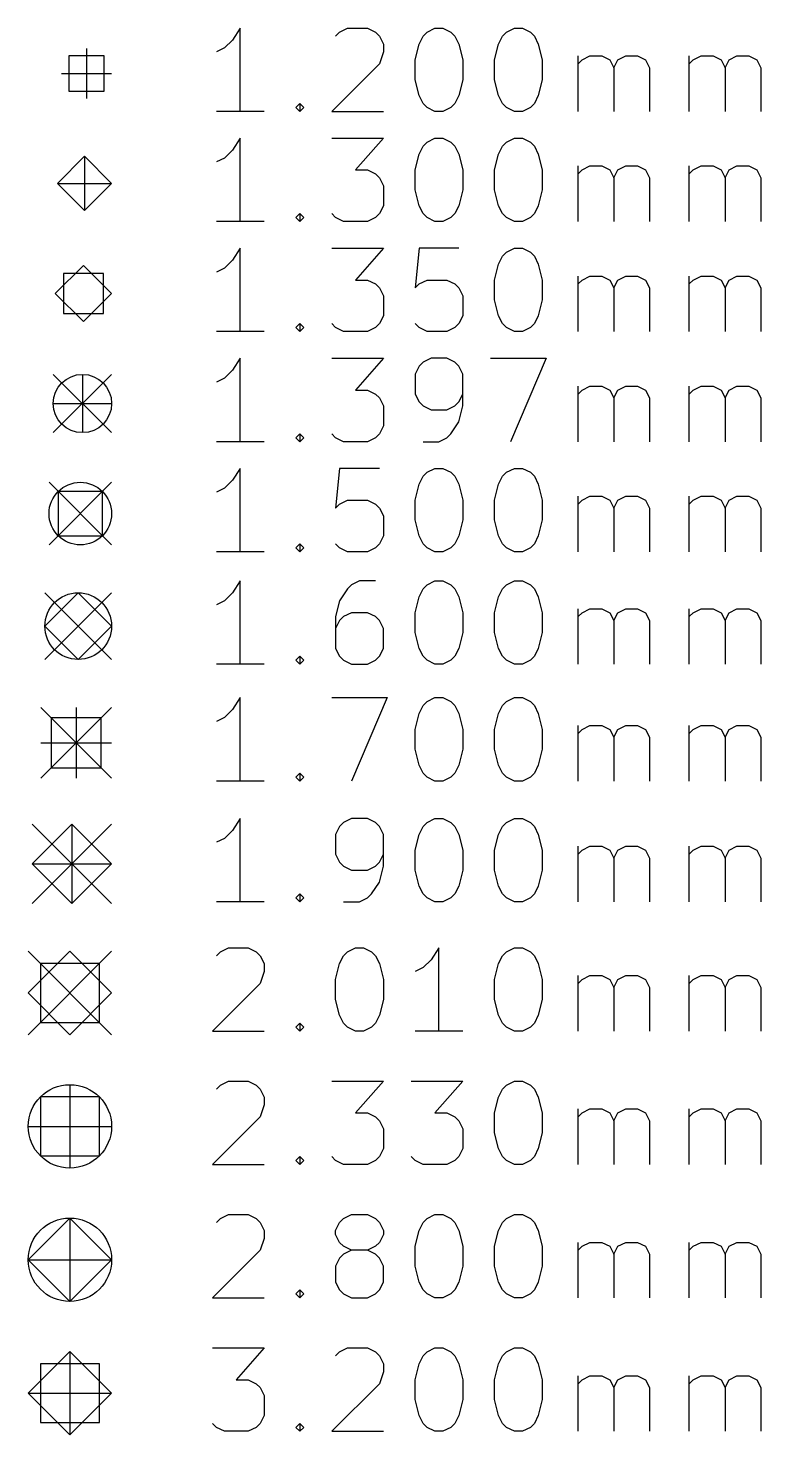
# Model space of a CAD drawing. Extents: x 10 to 419, y -288 to -23.
# Drawn here: x 10.49 to 28.05, y -287.32 to -253.57 of the extents above; entities that cross this region are included whole.
import ezdxf

# ---------------------------------------------------------------- set-up
doc = ezdxf.new("R2010")
doc.units = 0
doc.layers.add('BLACK', color=7, linetype='CONTINUOUS')

msp = doc.modelspace()

# ---------------------------------------------------------------- linework, layer by layer
at = {"layer": 'BLACK', "linetype": 'CONTINUOUS'}
for p, q in [((15.577, -253.575), (15.3865, -253.861)), ((15.577, -255.575), (15.577, -253.575)), ((17.8627, -253.765), (17.9579, -253.67)), ((17.9579, -253.67), (18.1484, -253.575)), ((18.1484, -253.575), (18.6246, -253.575)), ((18.6246, -253.575), (18.8151, -253.67)), ((18.8151, -253.67), (18.9103, -253.765)), ((19.9579, -253.765), (20.0531, -253.67)), ((20.0531, -253.67), (20.2436, -253.575)), ((20.2436, -253.575), (20.4341, -253.575)), ((20.4341, -253.575), (20.6246, -253.67)), ((20.6246, -253.67), (20.7198, -253.765)), ((21.8627, -253.765), (21.9579, -253.67)), ((21.9579, -253.67), (22.1484, -253.575)), ((22.1484, -253.575), (22.3389, -253.575)), ((22.3389, -253.575), (22.5293, -253.67)), ((22.5293, -253.67), (22.6246, -253.765)), ((11.893, -254.06), (11.893, -255.26)), ((15.196, -254.051), (15.0055, -254.146)), ((15.3865, -253.861), (15.196, -254.051)), ((18.9103, -253.765), (19.0055, -253.956)), ((19.0055, -253.956), (19.0055, -254.146)), ((19.7674, -254.337), (19.8627, -253.956)), ((19.8627, -253.956), (19.9579, -253.765)), ((20.7198, -253.765), (20.8151, -253.956)), ((20.8151, -253.956), (20.9103, -254.337)), ((21.6722, -254.337), (21.7674, -253.956)), ((21.7674, -253.956), (21.8627, -253.765)), ((22.6246, -253.765), (22.7198, -253.956)), ((22.7198, -253.956), (22.8151, -254.337)), ((12.3173, -254.236), (11.4687, -254.236)), ((11.4687, -254.236), (11.4687, -255.084)), ((12.3173, -255.084), (12.3173, -254.236)), ((18.9103, -254.432), (17.7674, -255.575)), ((19.0055, -254.146), (18.9103, -254.432)), ((19.7674, -254.813), (19.7674, -254.337)), ((20.9103, -254.337), (20.9103, -254.813)), ((21.6722, -254.813), (21.6722, -254.337)), ((22.8151, -254.337), (22.8151, -254.813)), ((23.6722, -255.575), (23.6722, -254.242)), ((23.6722, -254.432), (23.7674, -254.337)), ((23.7674, -254.337), (23.9579, -254.242)), ((23.9579, -254.242), (24.2436, -254.242)), ((24.2436, -254.242), (24.4341, -254.337)), ((24.4341, -254.337), (24.5293, -254.527)), ((24.5293, -254.527), (24.6246, -254.337)), ((24.6246, -254.337), (24.8151, -254.242)), ((24.8151, -254.242), (25.1008, -254.242)), ((25.1008, -254.242), (25.2912, -254.337)), ((25.2912, -254.337), (25.3865, -254.527)), ((26.3389, -255.575), (26.3389, -254.242)), ((26.3389, -254.432), (26.4341, -254.337)), ((26.4341, -254.337), (26.6246, -254.242)), ((26.6246, -254.242), (26.9103, -254.242)), ((26.9103, -254.242), (27.1008, -254.337)), ((27.1008, -254.337), (27.196, -254.527)), ((27.196, -254.527), (27.2912, -254.337)), ((27.2912, -254.337), (27.4817, -254.242)), ((27.4817, -254.242), (27.7674, -254.242)), ((27.7674, -254.242), (27.9579, -254.337)), ((27.9579, -254.337), (28.0531, -254.527)), ((11.293, -254.66), (12.493, -254.66)), ((24.5293, -254.527), (24.5293, -255.575)), ((25.3865, -254.527), (25.3865, -255.575)), ((27.196, -254.527), (27.196, -255.575)), ((28.0531, -254.527), (28.0531, -255.575)), ((11.4687, -255.084), (12.3173, -255.084)), ((19.8627, -255.194), (19.7674, -254.813)), ((20.9103, -254.813), (20.8151, -255.194)), ((21.7674, -255.194), (21.6722, -254.813)), ((22.8151, -254.813), (22.7198, -255.194)), ((16.9103, -255.48), (17.0055, -255.384)), ((17.0055, -255.384), (17.1008, -255.48)), ((17.0055, -255.384), (17.0055, -255.575)), ((19.9579, -255.384), (19.8627, -255.194)), ((20.0531, -255.48), (19.9579, -255.384)), ((20.7198, -255.384), (20.6246, -255.48)), ((20.8151, -255.194), (20.7198, -255.384)), ((21.8627, -255.384), (21.7674, -255.194)), ((21.9579, -255.48), (21.8627, -255.384)), ((22.6246, -255.384), (22.5293, -255.48)), ((22.7198, -255.194), (22.6246, -255.384)), ((16.1484, -255.575), (15.0055, -255.575)), ((17.0055, -255.575), (16.9103, -255.48)), ((17.1008, -255.48), (17.0055, -255.575)), ((17.7674, -255.575), (19.0055, -255.575)), ((20.2436, -255.575), (20.0531, -255.48)), ((20.4341, -255.575), (20.2436, -255.575)), ((20.6246, -255.48), (20.4341, -255.575)), ((22.1484, -255.575), (21.9579, -255.48)), ((22.3389, -255.575), (22.1484, -255.575)), ((22.5293, -255.48), (22.3389, -255.575)), ((15.577, -256.215), (15.3865, -256.501)), ((15.577, -258.215), (15.577, -256.215)), ((17.7674, -256.215), (19.0055, -256.215)), ((19.0055, -256.215), (18.3389, -256.977)), ((19.8627, -256.596), (19.9579, -256.405)), ((19.9579, -256.405), (20.0531, -256.31)), ((20.0531, -256.31), (20.2436, -256.215)), ((20.2436, -256.215), (20.4341, -256.215)), ((20.4341, -256.215), (20.6246, -256.31)), ((20.6246, -256.31), (20.7198, -256.405)), ((20.7198, -256.405), (20.8151, -256.596)), ((21.7674, -256.596), (21.8627, -256.405)), ((21.8627, -256.405), (21.9579, -256.31)), ((21.9579, -256.31), (22.1484, -256.215)), ((22.1484, -256.215), (22.3389, -256.215)), ((22.3389, -256.215), (22.5293, -256.31)), ((22.5293, -256.31), (22.6246, -256.405)), ((22.6246, -256.405), (22.7198, -256.596)), ((11.843, -256.65), (11.193, -257.3)), ((11.843, -256.65), (11.843, -257.95)), ((12.493, -257.3), (11.843, -256.65)), ((15.196, -256.691), (15.0055, -256.786)), ((15.3865, -256.501), (15.196, -256.691)), ((19.7674, -256.977), (19.8627, -256.596)), ((20.8151, -256.596), (20.9103, -256.977)), ((21.6722, -256.977), (21.7674, -256.596)), ((22.7198, -256.596), (22.8151, -256.977)), ((18.3389, -256.977), (18.6246, -256.977)), ((18.6246, -256.977), (18.8151, -257.072)), ((18.8151, -257.072), (18.9103, -257.167)), ((19.7674, -257.453), (19.7674, -256.977)), ((20.9103, -256.977), (20.9103, -257.453)), ((21.6722, -257.453), (21.6722, -256.977)), ((22.8151, -256.977), (22.8151, -257.453)), ((23.6722, -258.215), (23.6722, -256.882)), ((23.6722, -257.072), (23.7674, -256.977)), ((23.7674, -256.977), (23.9579, -256.882)), ((23.9579, -256.882), (24.2436, -256.882)), ((24.2436, -256.882), (24.4341, -256.977)), ((24.4341, -256.977), (24.5293, -257.167)), ((24.5293, -257.167), (24.6246, -256.977)), ((24.6246, -256.977), (24.8151, -256.882)), ((24.8151, -256.882), (25.1008, -256.882)), ((25.1008, -256.882), (25.2912, -256.977)), ((25.2912, -256.977), (25.3865, -257.167)), ((26.3389, -258.215), (26.3389, -256.882)), ((26.3389, -257.072), (26.4341, -256.977)), ((26.4341, -256.977), (26.6246, -256.882)), ((26.6246, -256.882), (26.9103, -256.882)), ((26.9103, -256.882), (27.1008, -256.977)), ((27.1008, -256.977), (27.196, -257.167)), ((27.196, -257.167), (27.2912, -256.977)), ((27.2912, -256.977), (27.4817, -256.882)), ((27.4817, -256.882), (27.7674, -256.882)), ((27.7674, -256.882), (27.9579, -256.977)), ((27.9579, -256.977), (28.0531, -257.167)), ((11.193, -257.3), (12.493, -257.3)), ((11.193, -257.3), (11.843, -257.95)), ((11.843, -257.95), (12.493, -257.3)), ((18.9103, -257.167), (19.0055, -257.358)), ((19.0055, -257.358), (19.0055, -257.834)), ((19.8627, -257.834), (19.7674, -257.453)), ((20.9103, -257.453), (20.8151, -257.834)), ((21.7674, -257.834), (21.6722, -257.453)), ((22.8151, -257.453), (22.7198, -257.834)), ((24.5293, -257.167), (24.5293, -258.215)), ((25.3865, -257.167), (25.3865, -258.215)), ((27.196, -257.167), (27.196, -258.215)), ((28.0531, -257.167), (28.0531, -258.215)), ((16.9103, -258.12), (17.0055, -258.024)), ((17.0055, -258.215), (16.9103, -258.12)), ((17.0055, -258.024), (17.1008, -258.12)), ((17.0055, -258.024), (17.0055, -258.215)), ((17.1008, -258.12), (17.0055, -258.215)), ((17.8627, -258.12), (17.7674, -258.024)), ((18.0531, -258.215), (17.8627, -258.12)), ((18.8151, -258.12), (18.6246, -258.215)), ((18.9103, -258.024), (18.8151, -258.12)), ((19.0055, -257.834), (18.9103, -258.024)), ((19.9579, -258.024), (19.8627, -257.834)), ((20.0531, -258.12), (19.9579, -258.024)), ((20.2436, -258.215), (20.0531, -258.12)), ((20.6246, -258.12), (20.4341, -258.215)), ((20.7198, -258.024), (20.6246, -258.12)), ((20.8151, -257.834), (20.7198, -258.024)), ((21.8627, -258.024), (21.7674, -257.834)), ((21.9579, -258.12), (21.8627, -258.024)), ((22.1484, -258.215), (21.9579, -258.12)), ((22.5293, -258.12), (22.3389, -258.215)), ((22.6246, -258.024), (22.5293, -258.12)), ((22.7198, -257.834), (22.6246, -258.024)), ((16.1484, -258.215), (15.0055, -258.215)), ((18.6246, -258.215), (18.0531, -258.215)), ((20.4341, -258.215), (20.2436, -258.215)), ((22.3389, -258.215), (22.1484, -258.215)), ((15.3865, -259.141), (15.196, -259.331)), ((15.577, -258.855), (15.3865, -259.141)), ((15.577, -260.855), (15.577, -258.855)), ((17.7674, -258.855), (19.0055, -258.855)), ((19.0055, -258.855), (18.3389, -259.617)), ((19.8627, -258.855), (19.7674, -259.807)), ((20.8151, -258.855), (19.8627, -258.855)), ((21.7674, -259.236), (21.8627, -259.045)), ((21.8627, -259.045), (21.9579, -258.95)), ((21.9579, -258.95), (22.1484, -258.855)), ((22.1484, -258.855), (22.3389, -258.855)), ((22.3389, -258.855), (22.5293, -258.95)), ((22.5293, -258.95), (22.6246, -259.045)), ((22.6246, -259.045), (22.7198, -259.236)), ((11.818, -259.265), (11.143, -259.94)), ((12.2953, -259.463), (11.3407, -259.463)), ((11.3407, -259.463), (11.3407, -260.417)), ((12.493, -259.94), (11.818, -259.265)), ((12.2953, -260.417), (12.2953, -259.463)), ((15.196, -259.331), (15.0055, -259.426)), ((21.6722, -259.617), (21.7674, -259.236)), ((22.7198, -259.236), (22.8151, -259.617)), ((18.3389, -259.617), (18.6246, -259.617)), ((18.6246, -259.617), (18.8151, -259.712)), ((18.8151, -259.712), (18.9103, -259.807)), ((18.9103, -259.807), (19.0055, -259.998)), ((19.7674, -259.807), (19.8627, -259.712)), ((19.8627, -259.712), (20.0531, -259.617)), ((20.0531, -259.617), (20.5293, -259.617)), ((20.5293, -259.617), (20.7198, -259.712)), ((20.7198, -259.712), (20.8151, -259.807)), ((20.8151, -259.807), (20.9103, -259.998)), ((21.6722, -260.093), (21.6722, -259.617)), ((22.8151, -259.617), (22.8151, -260.093)), ((23.6722, -260.855), (23.6722, -259.522)), ((23.6722, -259.712), (23.7674, -259.617)), ((23.7674, -259.617), (23.9579, -259.522)), ((23.9579, -259.522), (24.2436, -259.522)), ((24.2436, -259.522), (24.4341, -259.617)), ((24.4341, -259.617), (24.5293, -259.807)), ((24.5293, -259.807), (24.6246, -259.617)), ((24.5293, -259.807), (24.5293, -260.855)), ((24.6246, -259.617), (24.8151, -259.522)), ((24.8151, -259.522), (25.1008, -259.522)), ((25.1008, -259.522), (25.2912, -259.617)), ((25.2912, -259.617), (25.3865, -259.807)), ((25.3865, -259.807), (25.3865, -260.855)), ((26.3389, -260.855), (26.3389, -259.522)), ((26.3389, -259.712), (26.4341, -259.617)), ((26.4341, -259.617), (26.6246, -259.522)), ((26.6246, -259.522), (26.9103, -259.522)), ((26.9103, -259.522), (27.1008, -259.617)), ((27.1008, -259.617), (27.196, -259.807)), ((27.196, -259.807), (27.2912, -259.617)), ((27.196, -259.807), (27.196, -260.855)), ((27.2912, -259.617), (27.4817, -259.522)), ((27.4817, -259.522), (27.7674, -259.522)), ((27.7674, -259.522), (27.9579, -259.617)), ((27.9579, -259.617), (28.0531, -259.807)), ((28.0531, -259.807), (28.0531, -260.855)), ((11.143, -259.94), (11.818, -260.615)), ((11.818, -260.615), (12.493, -259.94)), ((19.0055, -259.998), (19.0055, -260.474)), ((20.9103, -259.998), (20.9103, -260.474)), ((21.7674, -260.474), (21.6722, -260.093)), ((22.8151, -260.093), (22.7198, -260.474)), ((11.3407, -260.417), (12.2953, -260.417)), ((19.0055, -260.474), (18.9103, -260.664)), ((20.9103, -260.474), (20.8151, -260.664)), ((21.8627, -260.664), (21.7674, -260.474)), ((22.7198, -260.474), (22.6246, -260.664)), ((16.9103, -260.76), (17.0055, -260.664)), ((17.0055, -260.855), (16.9103, -260.76)), ((17.0055, -260.664), (17.1008, -260.76)), ((17.0055, -260.664), (17.0055, -260.855)), ((17.1008, -260.76), (17.0055, -260.855)), ((17.8627, -260.76), (17.7674, -260.664)), ((18.0531, -260.855), (17.8627, -260.76)), ((18.8151, -260.76), (18.6246, -260.855)), ((18.9103, -260.664), (18.8151, -260.76)), ((19.8627, -260.76), (19.7674, -260.664)), ((20.0531, -260.855), (19.8627, -260.76)), ((20.7198, -260.76), (20.5293, -260.855)), ((20.8151, -260.664), (20.7198, -260.76)), ((21.9579, -260.76), (21.8627, -260.664)), ((22.1484, -260.855), (21.9579, -260.76)), ((22.5293, -260.76), (22.3389, -260.855)), ((22.6246, -260.664), (22.5293, -260.76)), ((16.1484, -260.855), (15.0055, -260.855)), ((18.6246, -260.855), (18.0531, -260.855)), ((20.5293, -260.855), (20.0531, -260.855)), ((22.3389, -260.855), (22.1484, -260.855)), ((15.577, -261.495), (15.3865, -261.781)), ((15.577, -263.495), (15.577, -261.495)), ((17.7674, -261.495), (19.0055, -261.495)), ((19.0055, -261.495), (18.3389, -262.257)), ((20.1484, -261.495), (19.9579, -261.59)), ((20.5293, -261.495), (20.1484, -261.495)), ((20.7198, -261.59), (20.5293, -261.495)), ((21.577, -261.495), (22.9103, -261.495)), ((22.9103, -261.495), (22.0531, -263.495)), ((15.3865, -261.781), (15.196, -261.971)), ((19.8627, -261.685), (19.7674, -261.876)), ((19.9579, -261.59), (19.8627, -261.685)), ((20.8151, -261.685), (20.7198, -261.59)), ((20.9103, -261.876), (20.8151, -261.685)), ((11.096, -261.881), (12.493, -263.279)), ((12.493, -261.881), (11.096, -263.279)), ((11.7945, -261.881), (11.7945, -263.279)), ((15.196, -261.971), (15.0055, -262.066)), ((19.7674, -261.876), (19.7674, -262.352)), ((20.9103, -262.638), (20.9103, -261.876)), ((23.6722, -263.495), (23.6722, -262.162)), ((23.7674, -262.257), (23.9579, -262.162)), ((23.9579, -262.162), (24.2436, -262.162)), ((24.2436, -262.162), (24.4341, -262.257)), ((24.6246, -262.257), (24.8151, -262.162)), ((24.8151, -262.162), (25.1008, -262.162)), ((25.1008, -262.162), (25.2912, -262.257)), ((26.3389, -263.495), (26.3389, -262.162)), ((26.4341, -262.257), (26.6246, -262.162)), ((26.6246, -262.162), (26.9103, -262.162)), ((26.9103, -262.162), (27.1008, -262.257)), ((27.2912, -262.257), (27.4817, -262.162)), ((27.4817, -262.162), (27.7674, -262.162)), ((27.7674, -262.162), (27.9579, -262.257)), ((18.3389, -262.257), (18.6246, -262.257)), ((18.6246, -262.257), (18.8151, -262.352)), ((18.8151, -262.352), (18.9103, -262.447)), ((18.9103, -262.447), (19.0055, -262.638)), ((19.7674, -262.352), (19.8627, -262.542)), ((20.8151, -262.542), (20.9103, -262.352)), ((23.6722, -262.352), (23.7674, -262.257)), ((24.4341, -262.257), (24.5293, -262.447)), ((24.5293, -262.447), (24.6246, -262.257)), ((24.5293, -262.447), (24.5293, -263.495)), ((25.2912, -262.257), (25.3865, -262.447)), ((25.3865, -262.447), (25.3865, -263.495)), ((26.3389, -262.352), (26.4341, -262.257)), ((27.1008, -262.257), (27.196, -262.447)), ((27.196, -262.447), (27.2912, -262.257)), ((27.196, -262.447), (27.196, -263.495)), ((27.9579, -262.257), (28.0531, -262.447)), ((28.0531, -262.447), (28.0531, -263.495)), ((11.096, -262.58), (12.493, -262.58)), ((19.0055, -262.638), (19.0055, -263.114)), ((19.8627, -262.542), (19.9579, -262.638)), ((19.9579, -262.638), (20.1484, -262.733)), ((20.1484, -262.733), (20.5293, -262.733)), ((20.5293, -262.733), (20.7198, -262.638)), ((20.7198, -262.638), (20.8151, -262.542)), ((20.8151, -263.019), (20.9103, -262.638)), ((19.0055, -263.114), (18.9103, -263.304)), ((20.6246, -263.304), (20.8151, -263.019)), ((16.1484, -263.495), (15.0055, -263.495)), ((16.9103, -263.4), (17.0055, -263.304)), ((17.0055, -263.495), (16.9103, -263.4)), ((17.0055, -263.304), (17.1008, -263.4)), ((17.0055, -263.304), (17.0055, -263.495)), ((17.1008, -263.4), (17.0055, -263.495)), ((17.8627, -263.4), (17.7674, -263.304)), ((18.0531, -263.495), (17.8627, -263.4)), ((18.6246, -263.495), (18.0531, -263.495)), ((18.8151, -263.4), (18.6246, -263.495)), ((18.9103, -263.304), (18.8151, -263.4)), ((19.9579, -263.495), (20.3389, -263.495)), ((20.3389, -263.495), (20.5293, -263.4)), ((20.5293, -263.4), (20.6246, -263.304)), ((15.577, -264.135), (15.3865, -264.421)), ((15.577, -266.135), (15.577, -264.135)), ((17.9579, -264.135), (17.8627, -265.087)), ((18.9103, -264.135), (17.9579, -264.135)), ((20.0531, -264.23), (20.2436, -264.135)), ((20.2436, -264.135), (20.4341, -264.135)), ((20.4341, -264.135), (20.6246, -264.23)), ((21.9579, -264.23), (22.1484, -264.135)), ((22.1484, -264.135), (22.3389, -264.135)), ((22.3389, -264.135), (22.5293, -264.23)), ((10.993, -264.47), (12.493, -265.97)), ((12.493, -264.47), (10.993, -265.97)), ((15.3865, -264.421), (15.196, -264.611)), ((19.7674, -264.897), (19.8627, -264.516)), ((19.8627, -264.516), (19.9579, -264.325)), ((19.9579, -264.325), (20.0531, -264.23)), ((20.6246, -264.23), (20.7198, -264.325)), ((20.7198, -264.325), (20.8151, -264.516)), ((20.8151, -264.516), (20.9103, -264.897)), ((21.6722, -264.897), (21.7674, -264.516)), ((21.7674, -264.516), (21.8627, -264.325)), ((21.8627, -264.325), (21.9579, -264.23)), ((22.5293, -264.23), (22.6246, -264.325)), ((22.6246, -264.325), (22.7198, -264.516)), ((22.7198, -264.516), (22.8151, -264.897)), ((12.2733, -264.69), (11.2127, -264.69)), ((11.2127, -264.69), (11.2127, -265.75)), ((12.2733, -265.75), (12.2733, -264.69)), ((15.196, -264.611), (15.0055, -264.706)), ((17.9579, -264.992), (18.1484, -264.897)), ((18.1484, -264.897), (18.6246, -264.897)), ((18.6246, -264.897), (18.8151, -264.992)), ((19.7674, -265.373), (19.7674, -264.897)), ((20.9103, -264.897), (20.9103, -265.373)), ((21.6722, -265.373), (21.6722, -264.897)), ((22.8151, -264.897), (22.8151, -265.373)), ((23.6722, -266.135), (23.6722, -264.802)), ((23.6722, -264.992), (23.7674, -264.897)), ((23.7674, -264.897), (23.9579, -264.802)), ((23.9579, -264.802), (24.2436, -264.802)), ((24.2436, -264.802), (24.4341, -264.897)), ((24.4341, -264.897), (24.5293, -265.087)), ((24.5293, -265.087), (24.6246, -264.897)), ((24.6246, -264.897), (24.8151, -264.802)), ((24.8151, -264.802), (25.1008, -264.802)), ((25.1008, -264.802), (25.2912, -264.897)), ((25.2912, -264.897), (25.3865, -265.087)), ((26.3389, -266.135), (26.3389, -264.802)), ((26.3389, -264.992), (26.4341, -264.897)), ((26.4341, -264.897), (26.6246, -264.802)), ((26.6246, -264.802), (26.9103, -264.802)), ((26.9103, -264.802), (27.1008, -264.897)), ((27.1008, -264.897), (27.196, -265.087)), ((27.196, -265.087), (27.2912, -264.897)), ((27.2912, -264.897), (27.4817, -264.802)), ((27.4817, -264.802), (27.7674, -264.802)), ((27.7674, -264.802), (27.9579, -264.897)), ((27.9579, -264.897), (28.0531, -265.087)), ((17.8627, -265.087), (17.9579, -264.992)), ((18.8151, -264.992), (18.9103, -265.087)), ((18.9103, -265.087), (19.0055, -265.278)), ((24.5293, -265.087), (24.5293, -266.135)), ((25.3865, -265.087), (25.3865, -266.135)), ((27.196, -265.087), (27.196, -266.135)), ((28.0531, -265.087), (28.0531, -266.135)), ((19.0055, -265.278), (19.0055, -265.754)), ((19.8627, -265.754), (19.7674, -265.373)), ((20.9103, -265.373), (20.8151, -265.754)), ((21.7674, -265.754), (21.6722, -265.373)), ((22.8151, -265.373), (22.7198, -265.754)), ((11.2127, -265.75), (12.2733, -265.75)), ((19.0055, -265.754), (18.9103, -265.944)), ((19.9579, -265.944), (19.8627, -265.754)), ((20.8151, -265.754), (20.7198, -265.944)), ((21.8627, -265.944), (21.7674, -265.754)), ((22.7198, -265.754), (22.6246, -265.944)), ((16.1484, -266.135), (15.0055, -266.135)), ((16.9103, -266.04), (17.0055, -265.944)), ((17.0055, -266.135), (16.9103, -266.04)), ((17.0055, -265.944), (17.1008, -266.04)), ((17.0055, -265.944), (17.0055, -266.135)), ((17.1008, -266.04), (17.0055, -266.135)), ((17.9579, -266.04), (17.8627, -265.944)), ((18.1484, -266.135), (17.9579, -266.04)), ((18.6246, -266.135), (18.1484, -266.135)), ((18.8151, -266.04), (18.6246, -266.135)), ((18.9103, -265.944), (18.8151, -266.04)), ((20.0531, -266.04), (19.9579, -265.944)), ((20.2436, -266.135), (20.0531, -266.04)), ((20.4341, -266.135), (20.2436, -266.135)), ((20.6246, -266.04), (20.4341, -266.135)), ((20.7198, -265.944), (20.6246, -266.04)), ((21.9579, -266.04), (21.8627, -265.944)), ((22.1484, -266.135), (21.9579, -266.04)), ((22.3389, -266.135), (22.1484, -266.135)), ((22.5293, -266.04), (22.3389, -266.135)), ((22.6246, -265.944), (22.5293, -266.04)), ((15.577, -266.835), (15.3865, -267.121)), ((15.577, -268.835), (15.577, -266.835)), ((18.4341, -266.835), (18.2436, -266.93)), ((18.8151, -266.835), (18.4341, -266.835)), ((20.0531, -266.93), (20.2436, -266.835)), ((20.2436, -266.835), (20.4341, -266.835)), ((20.4341, -266.835), (20.6246, -266.93)), ((21.9579, -266.93), (22.1484, -266.835)), ((22.1484, -266.835), (22.3389, -266.835)), ((22.3389, -266.835), (22.5293, -266.93)), ((10.893, -267.12), (12.493, -268.72)), ((12.493, -267.12), (10.893, -268.72)), ((11.693, -267.12), (10.893, -267.92)), ((12.493, -267.92), (11.693, -267.12)), ((15.3865, -267.121), (15.196, -267.311)), ((18.1484, -267.025), (17.9579, -267.311)), ((18.2436, -266.93), (18.1484, -267.025)), ((19.7674, -267.597), (19.8627, -267.216)), ((19.8627, -267.216), (19.9579, -267.025)), ((19.9579, -267.025), (20.0531, -266.93)), ((20.6246, -266.93), (20.7198, -267.025)), ((20.7198, -267.025), (20.8151, -267.216)), ((20.8151, -267.216), (20.9103, -267.597)), ((21.6722, -267.597), (21.7674, -267.216)), ((21.7674, -267.216), (21.8627, -267.025)), ((21.8627, -267.025), (21.9579, -266.93)), ((22.5293, -266.93), (22.6246, -267.025)), ((22.6246, -267.025), (22.7198, -267.216)), ((22.7198, -267.216), (22.8151, -267.597)), ((15.196, -267.311), (15.0055, -267.406)), ((17.9579, -267.311), (17.8627, -267.692)), ((18.2436, -267.597), (18.0531, -267.692)), ((18.6246, -267.597), (18.2436, -267.597)), ((18.8151, -267.692), (18.6246, -267.597)), ((19.7674, -268.073), (19.7674, -267.597)), ((20.9103, -267.597), (20.9103, -268.073)), ((21.6722, -268.073), (21.6722, -267.597)), ((22.8151, -267.597), (22.8151, -268.073)), ((23.6722, -268.835), (23.6722, -267.502)), ((23.6722, -267.692), (23.7674, -267.597)), ((23.7674, -267.597), (23.9579, -267.502)), ((23.9579, -267.502), (24.2436, -267.502)), ((24.2436, -267.502), (24.4341, -267.597)), ((24.4341, -267.597), (24.5293, -267.787)), ((24.5293, -267.787), (24.6246, -267.597)), ((24.6246, -267.597), (24.8151, -267.502)), ((24.8151, -267.502), (25.1008, -267.502)), ((25.1008, -267.502), (25.2912, -267.597)), ((25.2912, -267.597), (25.3865, -267.787)), ((26.3389, -268.835), (26.3389, -267.502)), ((26.3389, -267.692), (26.4341, -267.597)), ((26.4341, -267.597), (26.6246, -267.502)), ((26.6246, -267.502), (26.9103, -267.502)), ((26.9103, -267.502), (27.1008, -267.597)), ((27.1008, -267.597), (27.196, -267.787)), ((27.196, -267.787), (27.2912, -267.597)), ((27.2912, -267.597), (27.4817, -267.502)), ((27.4817, -267.502), (27.7674, -267.502)), ((27.7674, -267.502), (27.9579, -267.597)), ((27.9579, -267.597), (28.0531, -267.787)), ((10.893, -267.92), (11.693, -268.72)), ((11.693, -268.72), (12.493, -267.92)), ((17.8627, -267.692), (17.8627, -268.454)), ((17.9579, -267.787), (17.8627, -267.978)), ((18.0531, -267.692), (17.9579, -267.787)), ((18.9103, -267.787), (18.8151, -267.692)), ((19.0055, -267.978), (18.9103, -267.787)), ((24.5293, -267.787), (24.5293, -268.835)), ((25.3865, -267.787), (25.3865, -268.835)), ((27.196, -267.787), (27.196, -268.835)), ((28.0531, -267.787), (28.0531, -268.835)), ((19.0055, -268.454), (19.0055, -267.978)), ((19.8627, -268.454), (19.7674, -268.073)), ((20.9103, -268.073), (20.8151, -268.454)), ((21.7674, -268.454), (21.6722, -268.073)), ((22.8151, -268.073), (22.7198, -268.454)), ((17.8627, -268.454), (17.9579, -268.644)), ((18.9103, -268.644), (19.0055, -268.454)), ((19.9579, -268.644), (19.8627, -268.454)), ((20.8151, -268.454), (20.7198, -268.644)), ((21.8627, -268.644), (21.7674, -268.454)), ((22.7198, -268.454), (22.6246, -268.644)), ((16.1484, -268.835), (15.0055, -268.835)), ((16.9103, -268.74), (17.0055, -268.644)), ((17.0055, -268.835), (16.9103, -268.74)), ((17.0055, -268.644), (17.1008, -268.74)), ((17.0055, -268.644), (17.0055, -268.835)), ((17.1008, -268.74), (17.0055, -268.835)), ((17.9579, -268.644), (18.0531, -268.74)), ((18.0531, -268.74), (18.2436, -268.835)), ((18.2436, -268.835), (18.6246, -268.835)), ((18.6246, -268.835), (18.8151, -268.74)), ((18.8151, -268.74), (18.9103, -268.644)), ((20.0531, -268.74), (19.9579, -268.644)), ((20.2436, -268.835), (20.0531, -268.74)), ((20.4341, -268.835), (20.2436, -268.835)), ((20.6246, -268.74), (20.4341, -268.835)), ((20.7198, -268.644), (20.6246, -268.74)), ((21.9579, -268.74), (21.8627, -268.644)), ((22.1484, -268.835), (21.9579, -268.74)), ((22.3389, -268.835), (22.1484, -268.835)), ((22.5293, -268.74), (22.3389, -268.835)), ((22.6246, -268.644), (22.5293, -268.74)), ((10.793, -269.87), (12.493, -271.57)), ((12.493, -269.87), (10.793, -271.57)), ((11.643, -269.87), (11.643, -271.57)), ((15.3865, -269.921), (15.196, -270.111)), ((15.577, -269.635), (15.3865, -269.921)), ((15.577, -271.635), (15.577, -269.635)), ((17.7674, -269.635), (19.1008, -269.635)), ((19.1008, -269.635), (18.2436, -271.635)), ((19.8627, -270.016), (19.9579, -269.825)), ((19.9579, -269.825), (20.0531, -269.73)), ((20.0531, -269.73), (20.2436, -269.635)), ((20.2436, -269.635), (20.4341, -269.635)), ((20.4341, -269.635), (20.6246, -269.73)), ((20.6246, -269.73), (20.7198, -269.825)), ((20.7198, -269.825), (20.8151, -270.016)), ((21.7674, -270.016), (21.8627, -269.825)), ((21.8627, -269.825), (21.9579, -269.73)), ((21.9579, -269.73), (22.1484, -269.635)), ((22.1484, -269.635), (22.3389, -269.635)), ((22.3389, -269.635), (22.5293, -269.73)), ((22.5293, -269.73), (22.6246, -269.825)), ((22.6246, -269.825), (22.7198, -270.016)), ((12.244, -270.119), (11.042, -270.119)), ((11.042, -270.119), (11.042, -271.321)), ((12.244, -271.321), (12.244, -270.119)), ((15.196, -270.111), (15.0055, -270.206)), ((19.7674, -270.397), (19.8627, -270.016)), ((20.8151, -270.016), (20.9103, -270.397)), ((21.6722, -270.397), (21.7674, -270.016)), ((22.7198, -270.016), (22.8151, -270.397)), ((19.7674, -270.873), (19.7674, -270.397)), ((20.9103, -270.397), (20.9103, -270.873)), ((21.6722, -270.873), (21.6722, -270.397)), ((22.8151, -270.397), (22.8151, -270.873)), ((23.6722, -271.635), (23.6722, -270.302)), ((23.6722, -270.492), (23.7674, -270.397)), ((23.7674, -270.397), (23.9579, -270.302)), ((23.9579, -270.302), (24.2436, -270.302)), ((24.2436, -270.302), (24.4341, -270.397)), ((24.4341, -270.397), (24.5293, -270.587)), ((24.5293, -270.587), (24.6246, -270.397)), ((24.5293, -270.587), (24.5293, -271.635)), ((24.6246, -270.397), (24.8151, -270.302)), ((24.8151, -270.302), (25.1008, -270.302)), ((25.1008, -270.302), (25.2912, -270.397)), ((25.2912, -270.397), (25.3865, -270.587)), ((25.3865, -270.587), (25.3865, -271.635)), ((26.3389, -271.635), (26.3389, -270.302)), ((26.3389, -270.492), (26.4341, -270.397)), ((26.4341, -270.397), (26.6246, -270.302)), ((26.6246, -270.302), (26.9103, -270.302)), ((26.9103, -270.302), (27.1008, -270.397)), ((27.1008, -270.397), (27.196, -270.587)), ((27.196, -270.587), (27.2912, -270.397)), ((27.196, -270.587), (27.196, -271.635)), ((27.2912, -270.397), (27.4817, -270.302)), ((27.4817, -270.302), (27.7674, -270.302)), ((27.7674, -270.302), (27.9579, -270.397)), ((27.9579, -270.397), (28.0531, -270.587)), ((28.0531, -270.587), (28.0531, -271.635)), ((10.793, -270.72), (12.493, -270.72)), ((19.8627, -271.254), (19.7674, -270.873)), ((20.9103, -270.873), (20.8151, -271.254)), ((21.7674, -271.254), (21.6722, -270.873)), ((22.8151, -270.873), (22.7198, -271.254)), ((19.9579, -271.444), (19.8627, -271.254)), ((20.8151, -271.254), (20.7198, -271.444)), ((21.8627, -271.444), (21.7674, -271.254)), ((22.7198, -271.254), (22.6246, -271.444)), ((11.042, -271.321), (12.244, -271.321)), ((16.1484, -271.635), (15.0055, -271.635)), ((16.9103, -271.54), (17.0055, -271.444)), ((17.0055, -271.635), (16.9103, -271.54)), ((17.0055, -271.444), (17.1008, -271.54)), ((17.0055, -271.444), (17.0055, -271.635)), ((17.1008, -271.54), (17.0055, -271.635)), ((20.0531, -271.54), (19.9579, -271.444)), ((20.2436, -271.635), (20.0531, -271.54)), ((20.4341, -271.635), (20.2436, -271.635)), ((20.6246, -271.54), (20.4341, -271.635)), ((20.7198, -271.444), (20.6246, -271.54)), ((21.9579, -271.54), (21.8627, -271.444)), ((22.1484, -271.635), (21.9579, -271.54)), ((22.3389, -271.635), (22.1484, -271.635)), ((22.5293, -271.54), (22.3389, -271.635)), ((22.6246, -271.444), (22.5293, -271.54)), ((15.577, -272.535), (15.3865, -272.821)), ((15.577, -274.535), (15.577, -272.535)), ((18.0531, -272.63), (17.9579, -272.725)), ((18.2436, -272.535), (18.0531, -272.63)), ((18.6246, -272.535), (18.2436, -272.535)), ((18.8151, -272.63), (18.6246, -272.535)), ((18.9103, -272.725), (18.8151, -272.63)), ((19.9579, -272.725), (20.0531, -272.63)), ((20.0531, -272.63), (20.2436, -272.535)), ((20.2436, -272.535), (20.4341, -272.535)), ((20.4341, -272.535), (20.6246, -272.63)), ((20.6246, -272.63), (20.7198, -272.725)), ((21.8627, -272.725), (21.9579, -272.63)), ((21.9579, -272.63), (22.1484, -272.535)), ((22.1484, -272.535), (22.3389, -272.535)), ((22.3389, -272.535), (22.5293, -272.63)), ((22.5293, -272.63), (22.6246, -272.725)), ((10.593, -272.67), (12.493, -274.57)), ((12.493, -272.67), (10.593, -274.57)), ((11.543, -272.67), (10.593, -273.62)), ((11.543, -272.67), (11.543, -274.57)), ((12.493, -273.62), (11.543, -272.67)), ((15.3865, -272.821), (15.196, -273.011)), ((17.9579, -272.725), (17.8627, -272.916)), ((17.8627, -272.916), (17.8627, -273.392)), ((19.0055, -272.916), (18.9103, -272.725)), ((19.0055, -273.678), (19.0055, -272.916)), ((19.7674, -273.297), (19.8627, -272.916)), ((19.8627, -272.916), (19.9579, -272.725)), ((20.7198, -272.725), (20.8151, -272.916)), ((20.8151, -272.916), (20.9103, -273.297)), ((21.6722, -273.297), (21.7674, -272.916)), ((21.7674, -272.916), (21.8627, -272.725)), ((22.6246, -272.725), (22.7198, -272.916)), ((22.7198, -272.916), (22.8151, -273.297)), ((15.196, -273.011), (15.0055, -273.106)), ((19.7674, -273.773), (19.7674, -273.297)), ((20.9103, -273.297), (20.9103, -273.773)), ((21.6722, -273.773), (21.6722, -273.297)), ((22.8151, -273.297), (22.8151, -273.773)), ((23.6722, -274.535), (23.6722, -273.202)), ((23.6722, -273.392), (23.7674, -273.297)), ((23.7674, -273.297), (23.9579, -273.202)), ((23.9579, -273.202), (24.2436, -273.202)), ((24.2436, -273.202), (24.4341, -273.297)), ((24.4341, -273.297), (24.5293, -273.487)), ((24.5293, -273.487), (24.6246, -273.297)), ((24.6246, -273.297), (24.8151, -273.202)), ((24.8151, -273.202), (25.1008, -273.202)), ((25.1008, -273.202), (25.2912, -273.297)), ((25.2912, -273.297), (25.3865, -273.487)), ((26.3389, -274.535), (26.3389, -273.202)), ((26.3389, -273.392), (26.4341, -273.297)), ((26.4341, -273.297), (26.6246, -273.202)), ((26.6246, -273.202), (26.9103, -273.202)), ((26.9103, -273.202), (27.1008, -273.297)), ((27.1008, -273.297), (27.196, -273.487)), ((27.196, -273.487), (27.2912, -273.297)), ((27.2912, -273.297), (27.4817, -273.202)), ((27.4817, -273.202), (27.7674, -273.202)), ((27.7674, -273.202), (27.9579, -273.297)), ((27.9579, -273.297), (28.0531, -273.487)), ((10.593, -273.62), (12.493, -273.62)), ((10.593, -273.62), (11.543, -274.57)), ((11.543, -274.57), (12.493, -273.62)), ((17.8627, -273.392), (17.9579, -273.582)), ((17.9579, -273.582), (18.0531, -273.678)), ((18.8151, -273.678), (18.9103, -273.582)), ((18.9103, -273.582), (19.0055, -273.392)), ((24.5293, -273.487), (24.5293, -274.535)), ((25.3865, -273.487), (25.3865, -274.535)), ((27.196, -273.487), (27.196, -274.535)), ((28.0531, -273.487), (28.0531, -274.535)), ((18.0531, -273.678), (18.2436, -273.773)), ((18.2436, -273.773), (18.6246, -273.773)), ((18.6246, -273.773), (18.8151, -273.678)), ((18.9103, -274.059), (19.0055, -273.678)), ((19.8627, -274.154), (19.7674, -273.773)), ((20.9103, -273.773), (20.8151, -274.154)), ((21.7674, -274.154), (21.6722, -273.773)), ((22.8151, -273.773), (22.7198, -274.154)), ((16.9103, -274.44), (17.0055, -274.344)), ((17.0055, -274.344), (17.1008, -274.44)), ((17.0055, -274.344), (17.0055, -274.535)), ((18.6246, -274.44), (18.7198, -274.344)), ((18.7198, -274.344), (18.9103, -274.059)), ((19.9579, -274.344), (19.8627, -274.154)), ((20.0531, -274.44), (19.9579, -274.344)), ((20.7198, -274.344), (20.6246, -274.44)), ((20.8151, -274.154), (20.7198, -274.344)), ((21.8627, -274.344), (21.7674, -274.154)), ((21.9579, -274.44), (21.8627, -274.344)), ((22.6246, -274.344), (22.5293, -274.44)), ((22.7198, -274.154), (22.6246, -274.344)), ((16.1484, -274.535), (15.0055, -274.535)), ((17.0055, -274.535), (16.9103, -274.44)), ((17.1008, -274.44), (17.0055, -274.535)), ((18.0531, -274.535), (18.4341, -274.535)), ((18.4341, -274.535), (18.6246, -274.44)), ((20.2436, -274.535), (20.0531, -274.44)), ((20.4341, -274.535), (20.2436, -274.535)), ((20.6246, -274.44), (20.4341, -274.535)), ((22.1484, -274.535), (21.9579, -274.44)), ((22.3389, -274.535), (22.1484, -274.535)), ((22.5293, -274.44), (22.3389, -274.535)), ((15.1008, -275.73), (15.2912, -275.635)), ((15.2912, -275.635), (15.7674, -275.635)), ((15.7674, -275.635), (15.9579, -275.73)), ((18.1484, -275.73), (18.3389, -275.635)), ((18.3389, -275.635), (18.5293, -275.635)), ((18.5293, -275.635), (18.7198, -275.73)), ((20.3389, -275.635), (20.1484, -275.921)), ((20.3389, -277.635), (20.3389, -275.635)), ((21.9579, -275.73), (22.1484, -275.635)), ((22.1484, -275.635), (22.3389, -275.635)), ((22.3389, -275.635), (22.5293, -275.73)), ((10.493, -275.72), (12.493, -277.72)), ((12.493, -275.72), (10.493, -277.72)), ((11.493, -275.72), (10.493, -276.72)), ((12.2001, -276.013), (10.7859, -276.013)), ((10.7859, -276.013), (10.7859, -277.427)), ((12.493, -276.72), (11.493, -275.72)), ((12.2001, -277.427), (12.2001, -276.013)), ((15.0055, -275.825), (15.1008, -275.73)), ((15.9579, -275.73), (16.0531, -275.825)), ((16.0531, -275.825), (16.1484, -276.016)), ((16.1484, -276.016), (16.1484, -276.206)), ((17.8627, -276.397), (17.9579, -276.016)), ((17.9579, -276.016), (18.0531, -275.825)), ((18.0531, -275.825), (18.1484, -275.73)), ((18.7198, -275.73), (18.8151, -275.825)), ((18.8151, -275.825), (18.9103, -276.016)), ((18.9103, -276.016), (19.0055, -276.397)), ((20.1484, -275.921), (19.9579, -276.111)), ((21.6722, -276.397), (21.7674, -276.016)), ((21.7674, -276.016), (21.8627, -275.825)), ((21.8627, -275.825), (21.9579, -275.73)), ((22.5293, -275.73), (22.6246, -275.825)), ((22.6246, -275.825), (22.7198, -276.016)), ((22.7198, -276.016), (22.8151, -276.397)), ((16.1484, -276.206), (16.0531, -276.492)), ((19.9579, -276.111), (19.7674, -276.206)), ((23.6722, -277.635), (23.6722, -276.302)), ((23.7674, -276.397), (23.9579, -276.302)), ((23.9579, -276.302), (24.2436, -276.302)), ((24.2436, -276.302), (24.4341, -276.397)), ((24.6246, -276.397), (24.8151, -276.302)), ((24.8151, -276.302), (25.1008, -276.302)), ((25.1008, -276.302), (25.2912, -276.397)), ((26.3389, -277.635), (26.3389, -276.302)), ((26.4341, -276.397), (26.6246, -276.302)), ((26.6246, -276.302), (26.9103, -276.302)), ((26.9103, -276.302), (27.1008, -276.397)), ((27.2912, -276.397), (27.4817, -276.302)), ((27.4817, -276.302), (27.7674, -276.302)), ((27.7674, -276.302), (27.9579, -276.397)), ((16.0531, -276.492), (14.9103, -277.635)), ((17.8627, -276.873), (17.8627, -276.397)), ((19.0055, -276.397), (19.0055, -276.873)), ((21.6722, -276.873), (21.6722, -276.397)), ((22.8151, -276.397), (22.8151, -276.873)), ((23.6722, -276.492), (23.7674, -276.397)), ((24.4341, -276.397), (24.5293, -276.587)), ((24.5293, -276.587), (24.6246, -276.397)), ((24.5293, -276.587), (24.5293, -277.635)), ((25.2912, -276.397), (25.3865, -276.587)), ((25.3865, -276.587), (25.3865, -277.635)), ((26.3389, -276.492), (26.4341, -276.397)), ((27.1008, -276.397), (27.196, -276.587)), ((27.196, -276.587), (27.2912, -276.397)), ((27.196, -276.587), (27.196, -277.635)), ((27.9579, -276.397), (28.0531, -276.587)), ((28.0531, -276.587), (28.0531, -277.635)), ((10.493, -276.72), (11.493, -277.72)), ((11.493, -277.72), (12.493, -276.72)), ((17.9579, -277.254), (17.8627, -276.873)), ((19.0055, -276.873), (18.9103, -277.254)), ((21.7674, -277.254), (21.6722, -276.873)), ((22.8151, -276.873), (22.7198, -277.254)), ((18.0531, -277.444), (17.9579, -277.254)), ((18.9103, -277.254), (18.8151, -277.444)), ((21.8627, -277.444), (21.7674, -277.254)), ((22.7198, -277.254), (22.6246, -277.444)), ((10.7859, -277.427), (12.2001, -277.427)), ((14.9103, -277.635), (16.1484, -277.635)), ((16.9103, -277.54), (17.0055, -277.444)), ((17.0055, -277.635), (16.9103, -277.54)), ((17.0055, -277.444), (17.1008, -277.54)), ((17.0055, -277.444), (17.0055, -277.635)), ((17.1008, -277.54), (17.0055, -277.635)), ((18.1484, -277.54), (18.0531, -277.444)), ((18.3389, -277.635), (18.1484, -277.54)), ((18.5293, -277.635), (18.3389, -277.635)), ((18.7198, -277.54), (18.5293, -277.635)), ((18.8151, -277.444), (18.7198, -277.54)), ((20.9103, -277.635), (19.7674, -277.635)), ((21.9579, -277.54), (21.8627, -277.444)), ((22.1484, -277.635), (21.9579, -277.54)), ((22.3389, -277.635), (22.1484, -277.635)), ((22.5293, -277.54), (22.3389, -277.635)), ((22.6246, -277.444), (22.5293, -277.54)), ((11.493, -278.92), (11.493, -280.92)), ((15.0055, -279.025), (15.1008, -278.93)), ((15.1008, -278.93), (15.2912, -278.835)), ((15.2912, -278.835), (15.7674, -278.835)), ((15.7674, -278.835), (15.9579, -278.93)), ((15.9579, -278.93), (16.0531, -279.025)), ((16.0531, -279.025), (16.1484, -279.216)), ((17.7674, -278.835), (19.0055, -278.835)), ((19.0055, -278.835), (18.3389, -279.597)), ((19.6722, -278.835), (20.9103, -278.835)), ((20.9103, -278.835), (20.2436, -279.597)), ((21.7674, -279.216), (21.8627, -279.025)), ((21.8627, -279.025), (21.9579, -278.93)), ((21.9579, -278.93), (22.1484, -278.835)), ((22.1484, -278.835), (22.3389, -278.835)), ((22.3389, -278.835), (22.5293, -278.93)), ((22.5293, -278.93), (22.6246, -279.025)), ((22.6246, -279.025), (22.7198, -279.216)), ((12.2001, -279.213), (10.7859, -279.213)), ((10.7859, -279.213), (10.7859, -280.627)), ((12.2001, -280.627), (12.2001, -279.213)), ((16.1484, -279.406), (16.0531, -279.692)), ((16.1484, -279.216), (16.1484, -279.406)), ((21.6722, -279.597), (21.7674, -279.216)), ((22.7198, -279.216), (22.8151, -279.597)), ((16.0531, -279.692), (14.9103, -280.835)), ((18.3389, -279.597), (18.6246, -279.597)), ((18.6246, -279.597), (18.8151, -279.692)), ((18.8151, -279.692), (18.9103, -279.787)), ((20.2436, -279.597), (20.5293, -279.597)), ((20.5293, -279.597), (20.7198, -279.692)), ((20.7198, -279.692), (20.8151, -279.787)), ((21.6722, -280.073), (21.6722, -279.597)), ((22.8151, -279.597), (22.8151, -280.073)), ((23.6722, -280.835), (23.6722, -279.502)), ((23.6722, -279.692), (23.7674, -279.597)), ((23.7674, -279.597), (23.9579, -279.502)), ((23.9579, -279.502), (24.2436, -279.502)), ((24.2436, -279.502), (24.4341, -279.597)), ((24.4341, -279.597), (24.5293, -279.787)), ((24.5293, -279.787), (24.6246, -279.597)), ((24.6246, -279.597), (24.8151, -279.502)), ((24.8151, -279.502), (25.1008, -279.502)), ((25.1008, -279.502), (25.2912, -279.597)), ((25.2912, -279.597), (25.3865, -279.787)), ((26.3389, -280.835), (26.3389, -279.502)), ((26.3389, -279.692), (26.4341, -279.597)), ((26.4341, -279.597), (26.6246, -279.502)), ((26.6246, -279.502), (26.9103, -279.502)), ((26.9103, -279.502), (27.1008, -279.597)), ((27.1008, -279.597), (27.196, -279.787)), ((27.196, -279.787), (27.2912, -279.597)), ((27.2912, -279.597), (27.4817, -279.502)), ((27.4817, -279.502), (27.7674, -279.502)), ((27.7674, -279.502), (27.9579, -279.597)), ((27.9579, -279.597), (28.0531, -279.787)), ((10.493, -279.92), (12.493, -279.92)), ((18.9103, -279.787), (19.0055, -279.978)), ((19.0055, -279.978), (19.0055, -280.454)), ((20.8151, -279.787), (20.9103, -279.978)), ((20.9103, -279.978), (20.9103, -280.454)), ((21.7674, -280.454), (21.6722, -280.073)), ((22.8151, -280.073), (22.7198, -280.454)), ((24.5293, -279.787), (24.5293, -280.835)), ((25.3865, -279.787), (25.3865, -280.835)), ((27.196, -279.787), (27.196, -280.835)), ((28.0531, -279.787), (28.0531, -280.835)), ((10.7859, -280.627), (12.2001, -280.627)), ((16.9103, -280.74), (17.0055, -280.644)), ((17.0055, -280.835), (16.9103, -280.74)), ((17.0055, -280.644), (17.1008, -280.74)), ((17.0055, -280.644), (17.0055, -280.835)), ((17.1008, -280.74), (17.0055, -280.835)), ((17.8627, -280.74), (17.7674, -280.644)), ((18.0531, -280.835), (17.8627, -280.74)), ((18.8151, -280.74), (18.6246, -280.835)), ((18.9103, -280.644), (18.8151, -280.74)), ((19.0055, -280.454), (18.9103, -280.644)), ((19.7674, -280.74), (19.6722, -280.644)), ((19.9579, -280.835), (19.7674, -280.74)), ((20.7198, -280.74), (20.5293, -280.835)), ((20.8151, -280.644), (20.7198, -280.74)), ((20.9103, -280.454), (20.8151, -280.644)), ((21.8627, -280.644), (21.7674, -280.454)), ((21.9579, -280.74), (21.8627, -280.644)), ((22.1484, -280.835), (21.9579, -280.74)), ((22.5293, -280.74), (22.3389, -280.835)), ((22.6246, -280.644), (22.5293, -280.74)), ((22.7198, -280.454), (22.6246, -280.644)), ((14.9103, -280.835), (16.1484, -280.835)), ((18.6246, -280.835), (18.0531, -280.835)), ((20.5293, -280.835), (19.9579, -280.835)), ((22.3389, -280.835), (22.1484, -280.835)), ((15.1008, -282.13), (15.2912, -282.035)), ((15.2912, -282.035), (15.7674, -282.035)), ((15.7674, -282.035), (15.9579, -282.13)), ((18.0531, -282.13), (18.2436, -282.035)), ((18.2436, -282.035), (18.6246, -282.035)), ((18.6246, -282.035), (18.8151, -282.13)), ((20.0531, -282.13), (20.2436, -282.035)), ((20.2436, -282.035), (20.4341, -282.035)), ((20.4341, -282.035), (20.6246, -282.13)), ((21.9579, -282.13), (22.1484, -282.035)), ((22.1484, -282.035), (22.3389, -282.035)), ((22.3389, -282.035), (22.5293, -282.13)), ((11.493, -282.12), (10.493, -283.12)), ((11.493, -282.12), (11.493, -284.12)), ((12.493, -283.12), (11.493, -282.12)), ((15.0055, -282.225), (15.1008, -282.13)), ((15.9579, -282.13), (16.0531, -282.225)), ((16.0531, -282.225), (16.1484, -282.416)), ((16.1484, -282.416), (16.1484, -282.606)), ((17.8627, -282.416), (17.9579, -282.225)), ((17.8627, -282.511), (17.8627, -282.416)), ((17.9579, -282.225), (18.0531, -282.13)), ((18.8151, -282.13), (18.9103, -282.225)), ((18.9103, -282.225), (19.0055, -282.416)), ((19.0055, -282.416), (19.0055, -282.511)), ((19.7674, -282.797), (19.8627, -282.416)), ((19.8627, -282.416), (19.9579, -282.225)), ((19.9579, -282.225), (20.0531, -282.13)), ((20.6246, -282.13), (20.7198, -282.225)), ((20.7198, -282.225), (20.8151, -282.416)), ((20.8151, -282.416), (20.9103, -282.797)), ((21.6722, -282.797), (21.7674, -282.416)), ((21.7674, -282.416), (21.8627, -282.225)), ((21.8627, -282.225), (21.9579, -282.13)), ((22.5293, -282.13), (22.6246, -282.225)), ((22.6246, -282.225), (22.7198, -282.416)), ((22.7198, -282.416), (22.8151, -282.797)), ((16.1484, -282.606), (16.0531, -282.892)), ((17.9579, -282.702), (17.8627, -282.511)), ((18.0531, -282.797), (17.9579, -282.702)), ((18.9103, -282.702), (18.8151, -282.797)), ((19.0055, -282.511), (18.9103, -282.702)), ((23.6722, -284.035), (23.6722, -282.702)), ((23.7674, -282.797), (23.9579, -282.702)), ((23.9579, -282.702), (24.2436, -282.702)), ((24.2436, -282.702), (24.4341, -282.797)), ((24.6246, -282.797), (24.8151, -282.702)), ((24.8151, -282.702), (25.1008, -282.702)), ((25.1008, -282.702), (25.2912, -282.797)), ((26.3389, -284.035), (26.3389, -282.702)), ((26.4341, -282.797), (26.6246, -282.702)), ((26.6246, -282.702), (26.9103, -282.702)), ((26.9103, -282.702), (27.1008, -282.797)), ((27.2912, -282.797), (27.4817, -282.702)), ((27.4817, -282.702), (27.7674, -282.702)), ((27.7674, -282.702), (27.9579, -282.797)), ((10.493, -283.12), (12.493, -283.12)), ((10.493, -283.12), (11.493, -284.12)), ((11.493, -284.12), (12.493, -283.12)), ((16.0531, -282.892), (14.9103, -284.035)), ((17.9579, -283.082), (17.8627, -283.273)), ((18.0531, -282.987), (17.9579, -283.082)), ((18.2436, -282.892), (18.0531, -282.797)), ((18.2436, -282.892), (18.0531, -282.987)), ((18.6246, -282.892), (18.2436, -282.892)), ((18.8151, -282.797), (18.6246, -282.892)), ((18.8151, -282.987), (18.6246, -282.892)), ((18.9103, -283.082), (18.8151, -282.987)), ((19.0055, -283.273), (18.9103, -283.082)), ((19.7674, -283.273), (19.7674, -282.797)), ((20.9103, -282.797), (20.9103, -283.273)), ((21.6722, -283.273), (21.6722, -282.797)), ((22.8151, -282.797), (22.8151, -283.273)), ((23.6722, -282.892), (23.7674, -282.797)), ((24.4341, -282.797), (24.5293, -282.987)), ((24.5293, -282.987), (24.6246, -282.797)), ((24.5293, -282.987), (24.5293, -284.035)), ((25.2912, -282.797), (25.3865, -282.987)), ((25.3865, -282.987), (25.3865, -284.035)), ((26.3389, -282.892), (26.4341, -282.797)), ((27.1008, -282.797), (27.196, -282.987)), ((27.196, -282.987), (27.2912, -282.797)), ((27.196, -282.987), (27.196, -284.035)), ((27.9579, -282.797), (28.0531, -282.987)), ((28.0531, -282.987), (28.0531, -284.035)), ((17.8627, -283.273), (17.8627, -283.654)), ((19.0055, -283.654), (19.0055, -283.273)), ((19.8627, -283.654), (19.7674, -283.273)), ((20.9103, -283.273), (20.8151, -283.654)), ((21.7674, -283.654), (21.6722, -283.273)), ((22.8151, -283.273), (22.7198, -283.654)), ((17.8627, -283.654), (17.9579, -283.844)), ((18.9103, -283.844), (19.0055, -283.654)), ((19.9579, -283.844), (19.8627, -283.654)), ((20.8151, -283.654), (20.7198, -283.844)), ((21.8627, -283.844), (21.7674, -283.654)), ((22.7198, -283.654), (22.6246, -283.844)), ((14.9103, -284.035), (16.1484, -284.035)), ((16.9103, -283.94), (17.0055, -283.844)), ((17.0055, -284.035), (16.9103, -283.94)), ((17.0055, -283.844), (17.1008, -283.94)), ((17.0055, -283.844), (17.0055, -284.035)), ((17.1008, -283.94), (17.0055, -284.035)), ((17.9579, -283.844), (18.0531, -283.94)), ((18.0531, -283.94), (18.2436, -284.035)), ((18.2436, -284.035), (18.6246, -284.035)), ((18.6246, -284.035), (18.8151, -283.94)), ((18.8151, -283.94), (18.9103, -283.844)), ((20.0531, -283.94), (19.9579, -283.844)), ((20.2436, -284.035), (20.0531, -283.94)), ((20.4341, -284.035), (20.2436, -284.035)), ((20.6246, -283.94), (20.4341, -284.035)), ((20.7198, -283.844), (20.6246, -283.94)), ((21.9579, -283.94), (21.8627, -283.844)), ((22.1484, -284.035), (21.9579, -283.94)), ((22.3389, -284.035), (22.1484, -284.035)), ((22.5293, -283.94), (22.3389, -284.035)), ((22.6246, -283.844), (22.5293, -283.94)), ((11.493, -285.32), (10.493, -286.32)), ((11.493, -285.32), (11.493, -287.32)), ((12.493, -286.32), (11.493, -285.32)), ((14.9103, -285.235), (16.1484, -285.235)), ((16.1484, -285.235), (15.4817, -285.997)), ((17.8627, -285.425), (17.9579, -285.33)), ((17.9579, -285.33), (18.1484, -285.235)), ((18.1484, -285.235), (18.6246, -285.235)), ((18.6246, -285.235), (18.8151, -285.33)), ((18.8151, -285.33), (18.9103, -285.425)), ((18.9103, -285.425), (19.0055, -285.616)), ((19.8627, -285.616), (19.9579, -285.425)), ((19.9579, -285.425), (20.0531, -285.33)), ((20.0531, -285.33), (20.2436, -285.235)), ((20.2436, -285.235), (20.4341, -285.235)), ((20.4341, -285.235), (20.6246, -285.33)), ((20.6246, -285.33), (20.7198, -285.425)), ((20.7198, -285.425), (20.8151, -285.616)), ((21.7674, -285.616), (21.8627, -285.425)), ((21.8627, -285.425), (21.9579, -285.33)), ((21.9579, -285.33), (22.1484, -285.235)), ((22.1484, -285.235), (22.3389, -285.235)), ((22.3389, -285.235), (22.5293, -285.33)), ((22.5293, -285.33), (22.6246, -285.425)), ((22.6246, -285.425), (22.7198, -285.616)), ((12.2001, -285.613), (10.7859, -285.613)), ((10.7859, -285.613), (10.7859, -287.027)), ((12.2001, -287.027), (12.2001, -285.613)), ((19.0055, -285.806), (18.9103, -286.092)), ((19.0055, -285.616), (19.0055, -285.806)), ((19.7674, -285.997), (19.8627, -285.616)), ((20.8151, -285.616), (20.9103, -285.997)), ((21.6722, -285.997), (21.7674, -285.616)), ((22.7198, -285.616), (22.8151, -285.997)), ((15.4817, -285.997), (15.7674, -285.997)), ((15.7674, -285.997), (15.9579, -286.092)), ((15.9579, -286.092), (16.0531, -286.187)), ((18.9103, -286.092), (17.7674, -287.235)), ((19.7674, -286.473), (19.7674, -285.997)), ((20.9103, -285.997), (20.9103, -286.473)), ((21.6722, -286.473), (21.6722, -285.997)), ((22.8151, -285.997), (22.8151, -286.473)), ((23.6722, -287.235), (23.6722, -285.902)), ((23.6722, -286.092), (23.7674, -285.997)), ((23.7674, -285.997), (23.9579, -285.902)), ((23.9579, -285.902), (24.2436, -285.902)), ((24.2436, -285.902), (24.4341, -285.997)), ((24.4341, -285.997), (24.5293, -286.187)), ((24.5293, -286.187), (24.6246, -285.997)), ((24.6246, -285.997), (24.8151, -285.902)), ((24.8151, -285.902), (25.1008, -285.902)), ((25.1008, -285.902), (25.2912, -285.997)), ((25.2912, -285.997), (25.3865, -286.187)), ((26.3389, -287.235), (26.3389, -285.902)), ((26.3389, -286.092), (26.4341, -285.997)), ((26.4341, -285.997), (26.6246, -285.902)), ((26.6246, -285.902), (26.9103, -285.902)), ((26.9103, -285.902), (27.1008, -285.997)), ((27.1008, -285.997), (27.196, -286.187)), ((27.196, -286.187), (27.2912, -285.997)), ((27.2912, -285.997), (27.4817, -285.902)), ((27.4817, -285.902), (27.7674, -285.902)), ((27.7674, -285.902), (27.9579, -285.997)), ((27.9579, -285.997), (28.0531, -286.187)), ((10.493, -286.32), (12.493, -286.32)), ((10.493, -286.32), (11.493, -287.32)), ((11.493, -287.32), (12.493, -286.32)), ((16.0531, -286.187), (16.1484, -286.378)), ((16.1484, -286.378), (16.1484, -286.854)), ((19.8627, -286.854), (19.7674, -286.473)), ((20.9103, -286.473), (20.8151, -286.854)), ((21.7674, -286.854), (21.6722, -286.473)), ((22.8151, -286.473), (22.7198, -286.854)), ((24.5293, -286.187), (24.5293, -287.235)), ((25.3865, -286.187), (25.3865, -287.235)), ((27.196, -286.187), (27.196, -287.235)), ((28.0531, -286.187), (28.0531, -287.235)), ((10.7859, -287.027), (12.2001, -287.027)), ((15.0055, -287.14), (14.9103, -287.044)), ((15.196, -287.235), (15.0055, -287.14)), ((15.9579, -287.14), (15.7674, -287.235)), ((16.0531, -287.044), (15.9579, -287.14)), ((16.1484, -286.854), (16.0531, -287.044)), ((16.9103, -287.14), (17.0055, -287.044)), ((17.0055, -287.235), (16.9103, -287.14)), ((17.0055, -287.044), (17.1008, -287.14)), ((17.0055, -287.044), (17.0055, -287.235)), ((17.1008, -287.14), (17.0055, -287.235)), ((19.9579, -287.044), (19.8627, -286.854)), ((20.0531, -287.14), (19.9579, -287.044)), ((20.2436, -287.235), (20.0531, -287.14)), ((20.6246, -287.14), (20.4341, -287.235)), ((20.7198, -287.044), (20.6246, -287.14)), ((20.8151, -286.854), (20.7198, -287.044)), ((21.8627, -287.044), (21.7674, -286.854)), ((21.9579, -287.14), (21.8627, -287.044)), ((22.1484, -287.235), (21.9579, -287.14)), ((22.5293, -287.14), (22.3389, -287.235)), ((22.6246, -287.044), (22.5293, -287.14)), ((22.7198, -286.854), (22.6246, -287.044)), ((15.7674, -287.235), (15.196, -287.235)), ((17.7674, -287.235), (19.0055, -287.235)), ((20.4341, -287.235), (20.2436, -287.235)), ((22.3389, -287.235), (22.1484, -287.235))]:
    msp.add_line(p, q, dxfattribs=at)
at = {"layer": 'BLACK'}
for centre, radius in [((11.7945, -262.58), 0.6985), ((11.743, -265.22), 0.75), ((11.693, -267.92), 0.8), ((11.493, -279.92), 1), ((11.493, -283.12), 1)]:
    msp.add_circle(centre, radius, dxfattribs=at)

doc.saveas('drawing.dxf')
